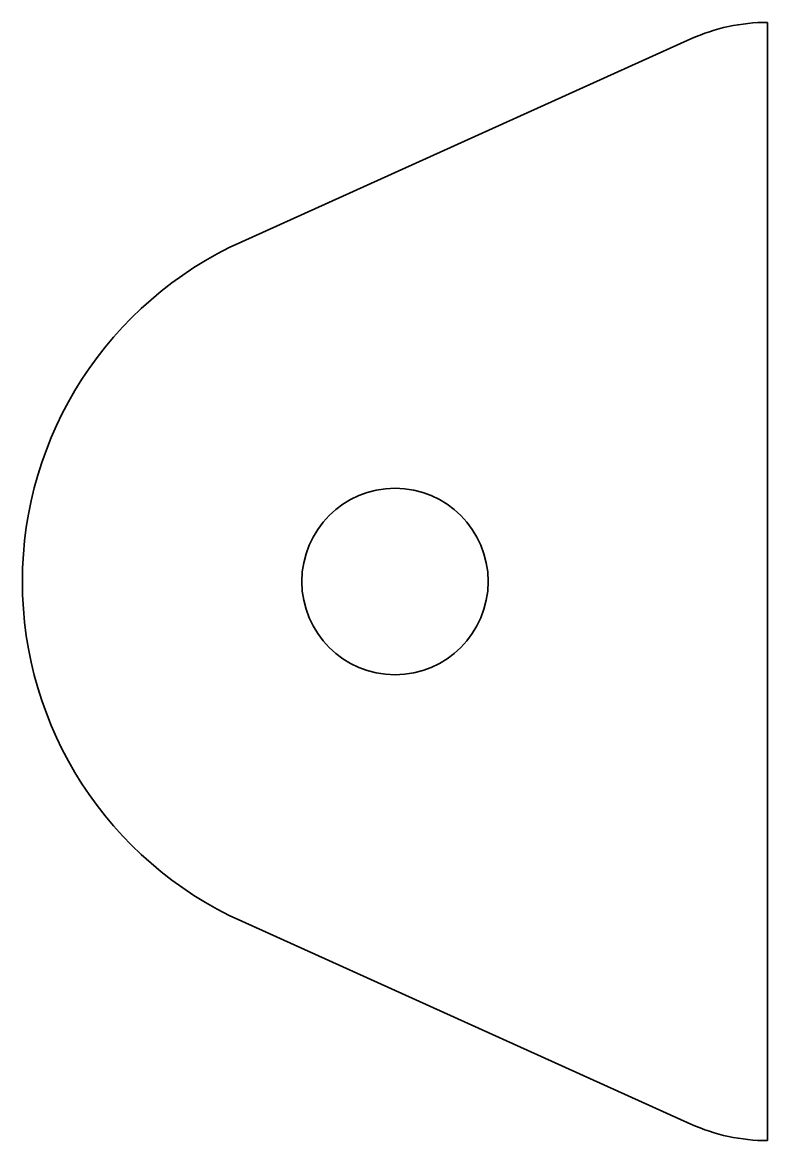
# Model space of a CAD drawing. Extents: x 123.5 to 155.5, y 77.9 to 125.9.
import ezdxf

# ---------------------------------------------------------------- set-up
doc = ezdxf.new("R2010")
doc.units = 0

msp = doc.modelspace()

# ---------------------------------------------------------------- linework, layer by layer
at = {"color": 7, "lineweight": 35}
for p, q in [((155.469559, 101.932785), (155.469559, 125.932785)), ((132.886551, 116.515793), (152.178055, 125.224289)), ((155.469559, 101.932785), (155.469559, 77.932785)), ((132.886551, 87.349777), (152.178055, 78.641281))]:
    msp.add_line(p, q, dxfattribs=at)
msp.add_circle((139.469559, 101.932785), 4, dxfattribs=at)
for centre, radius, start, end in [((155.469559, 117.932785), 8, 90.000003, 114.29519), ((139.469559, 101.932785), 16, 114.29519, 245.70481), ((155.469559, 85.932785), 8, 245.70481, 269.999997)]:
    msp.add_arc(centre, radius, start, end, dxfattribs=at)

doc.saveas('drawing.dxf')
